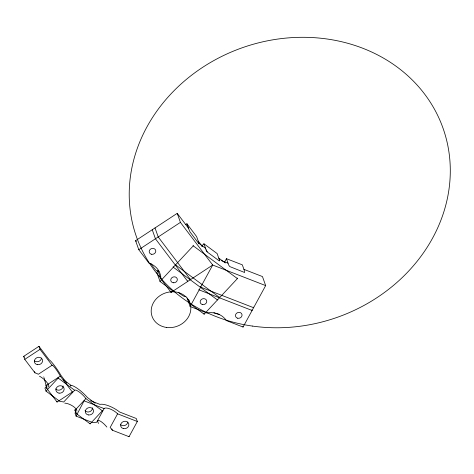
<?xml version="1.0" encoding="UTF-8"?>
<svg xmlns="http://www.w3.org/2000/svg" width="474" height="474" viewBox="0 0 474 474"><rect width="100%" height="100%" fill="white"/><g stroke="black" fill="none" stroke-linecap="round" stroke-linejoin="round"><path stroke-width="0.71" d="M203.921 243.766L206.237 250.236L207.375 252.103L219.255 260.913L219.409 260.001L217.163 253.59L203.921 243.766L201.705 246.142M75.538 412.179L75.022 413.127L76.089 416.136L92.809 422.63A20.086 17.651 -19.5 0 1 96.649 422.293L104.108 408.6A8.372 2.856 28.6 0 1 110.051 408.961A8.372 2.856 28.6 0 1 117.593 413.838L137.33 421.499L129.041 436.696L112.32 430.202A20.086 17.651 -19.5 0 0 110.128 427.524L117.593 413.838M76.089 416.136L84.242 400.566M243.926 269.362L262.46 276.561L265.659 285.597L243.061 327.048L226.341 320.554A20.086 17.651 -19.5 0 0 206.83 312.982L190.11 306.488L212.702 265.037L212.506 264.474M224.433 262.365L226.442 258.68L242.327 264.848L244.46 270.873A9.042 3.081 28.6 0 1 244.371 272.242M47.228 385.664L44.941 388.111L46.008 391.121L59.943 401.454A20.086 17.651 -19.5 0 1 63.664 402.023L74.643 390.262A8.372 2.032 43 0 1 79.466 392.17A8.372 2.032 43 0 1 85.883 398.598L102.331 410.798L90.137 423.851L76.207 413.518A20.086 17.651 -19.5 0 0 74.898 410.36L85.883 398.598M46.008 391.121L58.195 378.068L58.065 377.689M158.488 270.654L156.829 272.437L160.028 281.473L173.964 291.806M160.028 281.473L193.274 245.864L193.072 245.301M70.211 386.138L70.976 385.321A15.067 3.662 43 0 1 87.423 397.52L95.209 403.291M188.747 299.698L190.228 303.87L204.158 314.203L237.409 278.594L237.207 278.031M265.659 285.597L212.702 265.037L171.09 292.387L160.893 278.913A20.086 17.651 -19.5 0 0 148.984 263.183L138.787 249.709L135.588 240.679L177.223 213.341L188.528 228.278M138.787 249.709L180.422 222.377L177.223 213.341M185.535 224.67L186.928 223.764L196.615 236.562L198.748 242.587A9.042 1.161 56.7 0 1 198.92 243.677M44.171 378.015L46.873 388.561L57.07 402.035L72.332 392.01L60.293 376.107A8.372 1.072 56.7 0 0 55.381 368.416A8.372 1.072 56.7 0 0 52.069 365.241L38.317 374.27A20.086 17.651 -19.5 0 0 34.963 372.837L24.767 359.363L23.7 356.347L38.963 346.328L49.095 359.713A15.067 1.932 56.7 0 1 61.134 375.615L66.834 383.146M24.767 359.363L40.029 349.338L38.963 346.328M60.293 376.107L45.871 385.635L46.505 386.476M221.091 260.499L228.041 263.2M244.282 272.36L229.813 266.589A9.042 3.081 28.6 0 1 228.575 264.705L226.442 258.68M90.575 400.749L99.919 404.375A15.067 5.137 28.6 0 1 119.649 412.036L136.263 418.483L137.33 421.499M84.372 400.939L104.108 408.6M198.766 243.275L205.52 248.287M218.763 258.105L225.298 262.952M193.274 245.864L237.409 278.594M63.19 379.544L70.976 385.321M58.195 378.068L74.643 390.262M198.215 241.082L202.457 246.681M198.89 243.737L190.038 231.946A9.042 1.161 56.7 0 1 189.061 229.783L186.928 223.764M180.422 222.377L212.719 265.049M135.588 240.679L136.228 241.521M158.328 270.719L158.968 271.561M40.029 349.338L52.069 365.241M23.7 356.347L24.334 357.189M43.727 376.901L43.881 377.268M253.406 307.134L253.608 307.703L200.656 287.143L200.455 286.58M251.901 309.901L252.103 310.464L199.145 289.91L198.95 289.341M242.866 326.479L243.061 327.048M219.474 297.02L219.675 297.583L175.54 264.853L175.344 264.291M217.258 299.396L217.459 299.959L173.324 267.229L173.129 266.666M203.962 313.634L204.158 314.203M190.317 279.062L190.518 279.63L158.215 236.959L155.016 227.923M187.544 280.886L187.745 281.449L155.442 238.778L152.243 229.742M187.112 298.022L190.11 306.488M170.687 291.255L171.09 292.387M157.937 270.571L160.893 278.913M128.91 436.317L129.041 436.696M111.888 428.976L112.32 430.202M102.194 410.419L102.331 410.798M90.007 423.472L90.137 423.851M72.202 391.637L72.332 392.01M76.207 413.518L74.874 409.69M56.803 401.282L57.07 402.035M34.531 371.604L34.963 372.837M207.185 251.83A9.042 2.198 43 0 1 206.054 249.792M219.296 259.61A9.042 2.198 43 0 1 219.32 260.83M219.474 314.327A9.042 3.081 28.6 0 1 213.893 312.674M157.297 270.553A9.042 1.161 56.7 0 1 150.827 263.42M185.968 296.534A9.042 2.198 43 0 1 178.331 292.28M64.76 403.137A8.242 3.223 26.9 0 1 72.984 406.206A8.242 3.223 26.9 0 1 76.865 411.26M92.495 407.77A4.183 3.679 -19.5 0 1 89.728 411.681A4.183 3.679 -19.5 0 1 85.006 410.674M63.072 385.954A4.183 3.679 -19.5 0 1 60.37 389.835A4.183 3.679 -19.5 0 1 55.665 388.947M46.541 385.137A20.086 17.651 -19.5 0 1 46.873 388.561M39.46 376.202A8.242 2.441 41.7 0 1 46.677 382.091A8.242 2.441 41.7 0 1 48.419 386.914M41.516 358.095A4.183 3.679 -19.5 0 1 38.726 361.431A4.183 3.679 -19.5 0 1 34.406 360.773M98.509 423.448A8.242 2.145 46.4 0 1 99.587 420.752A8.242 2.145 46.4 0 1 106.857 427.068M127.784 422.02A4.183 3.679 -19.5 0 1 124.739 425.486A4.183 3.679 -19.5 0 1 120.307 424.378M252.34 326.065A162.623 142.917 -19.5 0 0 443.67 130.054A162.623 142.917 -19.5 0 0 173.259 91.494A162.623 142.917 -19.5 0 0 252.34 326.065M237.735 318.238A3.348 2.945 -19.5 0 0 241.989 314.475A3.348 2.945 -19.5 0 0 236.55 313.273A3.348 2.945 -19.5 0 0 237.735 318.238M202.605 304.569A3.348 2.945 -19.5 0 0 206.646 300.611A3.348 2.945 -19.5 0 0 201.112 299.698A3.348 2.945 -19.5 0 0 202.605 304.569M151.751 254.313A3.348 2.945 -19.5 0 0 155.662 250.26A3.348 2.945 -19.5 0 0 150.086 249.496A3.348 2.945 -19.5 0 0 151.751 254.313M173.283 282.765A3.348 2.945 -19.5 0 0 177.193 278.706A3.348 2.945 -19.5 0 0 171.618 277.948A3.348 2.945 -19.5 0 0 173.283 282.765M166.398 327.433A20.086 17.651 -19.5 0 0 190.021 303.212A20.086 17.651 -19.5 0 0 156.616 298.466A20.086 17.651 -19.5 0 0 166.398 327.433M88.342 414.946A4.183 3.679 -19.5 0 0 93.431 410.034A4.183 3.679 -19.5 0 0 86.529 408.843A4.183 3.679 -19.5 0 0 88.342 414.946M59.078 393.153A4.183 3.679 -19.5 0 0 63.966 388.082A4.183 3.679 -19.5 0 0 56.993 387.134A4.183 3.679 -19.5 0 0 59.078 393.153M37.541 364.702A4.183 3.679 -19.5 0 0 42.429 359.63A4.183 3.679 -19.5 0 0 35.461 358.682A4.183 3.679 -19.5 0 0 37.541 364.702M123.459 428.615A4.183 3.679 -19.5 0 0 128.78 423.91A4.183 3.679 -19.5 0 0 121.972 422.411A4.183 3.679 -19.5 0 0 123.459 428.615"/></g></svg>
